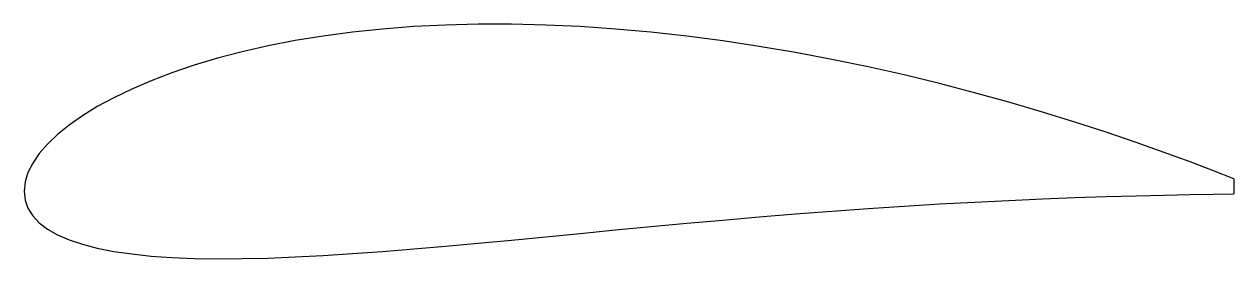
# Model space of a CAD drawing. Header units: millimetres. Extents: x 0 to 0.98, y -0.055 to 0.135.
import ezdxf

# ---------------------------------------------------------------- set-up
doc = ezdxf.new("R2010")
doc.units = ezdxf.units.MM

msp = doc.modelspace()

# ---------------------------------------------------------------- linework, layer by layer
msp.add_line((0.97989, 0.01001), (0.97989, -0.00213))
msp.add_lwpolyline([(0.97989, 0.01001), (0.96352, 0.01643), (0.94455, 0.02365), (0.9235, 0.0314), (0.90075, 0.03946), (0.87658, 0.04767), (0.85123, 0.0559), (0.82489, 0.06404), (0.79774, 0.07199), (0.76991, 0.07969), (0.74154, 0.08705), (0.71275, 0.09403), (0.68365, 0.10057), (0.65434, 0.10663), (0.62492, 0.11218), (0.59547, 0.11718), (0.56607, 0.12161), (0.5368, 0.12544), (0.50774, 0.12866), (0.47895, 0.13124), (0.4505, 0.13318), (0.42246, 0.13448), (0.39488, 0.13512), (0.36782, 0.1351), (0.34135, 0.13444), (0.31551, 0.13314), (0.29035, 0.1312), (0.26594, 0.12866), (0.24231, 0.12552), (0.21951, 0.12181), (0.1976, 0.11756), (0.17661, 0.1128), (0.1566, 0.10757), (0.1376, 0.10189), (0.11965, 0.09582), (0.1028, 0.08939), (0.08709, 0.08265), (0.07256, 0.07564), (0.05924, 0.06841), (0.04717, 0.061), (0.03639, 0.05345), (0.02694, 0.04582), (0.01885, 0.03813), (0.01215, 0.03043), (0.00688, 0.02274), (0.00308, 0.01509), (0.00078, 0.00751), (0, 0), (0.00078, -0.0072), (0.00308, -0.01387), (0.00688, -0.02001), (0.01215, -0.02563), (0.01885, -0.03074), (0.02694, -0.03533), (0.03639, -0.03943), (0.04717, -0.04302), (0.05924, -0.04611), (0.07256, -0.04872), (0.08709, -0.05084), (0.1028, -0.05249), (0.11965, -0.05368), (0.1376, -0.05443), (0.1566, -0.05474), (0.17661, -0.05463), (0.1976, -0.05414), (0.21951, -0.05328), (0.24231, -0.05208), (0.26594, -0.05057), (0.29035, -0.04879), (0.31551, -0.04675), (0.34135, -0.04451), (0.36782, -0.04209), (0.39488, -0.03954), (0.42246, -0.03688), (0.4505, -0.03416), (0.47895, -0.03142), (0.50774, -0.02868), (0.5368, -0.02598), (0.56607, -0.02336), (0.59547, -0.02083), (0.62492, -0.01842), (0.65434, -0.01616), (0.68365, -0.01406), (0.71275, -0.01213), (0.74154, -0.01039), (0.76991, -0.00883), (0.79774, -0.00745), (0.82489, -0.00626), (0.85123, -0.00524), (0.87658, -0.00439), (0.90075, -0.0037), (0.9235, -0.00314), (0.94455, -0.0027), (0.96352, -0.00237), (0.97989, -0.00213)])

doc.saveas('drawing.dxf')
